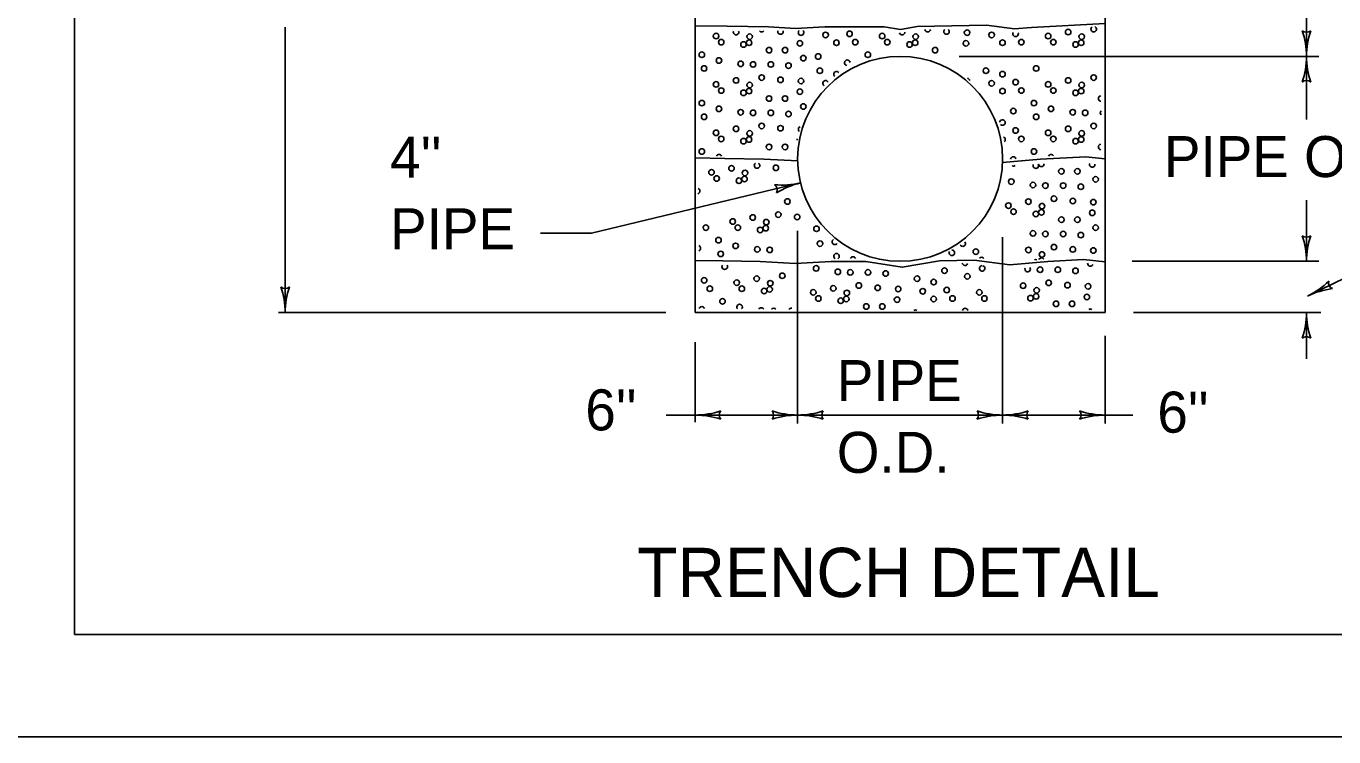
# Model space of a CAD drawing. Extents: x 997.6 to 1036.9, y 998.9 to 1022.6.
# Drawn here: x 1006.76 to 1013.14, y 1000 to 1003.47 of the extents above; entities that cross this region are included whole.
import ezdxf

# ---------------------------------------------------------------- set-up
doc = ezdxf.new("R2010")
doc.units = 0
for name, color, linetype in [('Level 1', 7, 'Continuous'), ('Level 10', 7, 'Continuous'), ('Level 11', 7, 'Continuous'), ('Level 14', 7, 'Continuous')]:
    doc.layers.add(name, color=color, linetype=linetype)

msp = doc.modelspace()

# ---------------------------------------------------------------- linework, layer by layer
at = {"layer": 'Level 1'}
for p, q in [((1010.0281, 1005.6736), (1010.0281, 1002.0701)), ((1012.0281, 1005.6736), (1012.0281, 1002.0701)), ((1013.0104, 1004.4834), (1013.0104, 1003.3201)), ((1008.0278, 1003.462), (1008.0278, 1002.0701)), ((1013.0707, 1003.3201), (1011.3167, 1003.3201)), ((1013.0104, 1003.3201), (1013.0104, 1003.0118)), ((1010.542, 1002.703), (1009.5231, 1002.4576)), ((1013.0104, 1002.6182), (1013.0104, 1002.3201)), ((1009.2731, 1002.4576), (1009.5231, 1002.4576)), ((1010.5281, 1002.4688), (1010.5281, 1001.5284)), ((1011.5281, 1002.4387), (1011.5281, 1001.5284)), ((1013.0707, 1002.3201), (1012.1598, 1002.3201)), ((1013.0158, 1002.1508), (1013.2653, 1002.2715)), ((1009.8844, 1002.0701), (1007.9956, 1002.0701)), ((1012.0281, 1002.0701), (1010.0281, 1002.0701)), ((1013.0807, 1002.0701), (1012.1662, 1002.0701)), ((1013.0104, 1002.0701), (1013.0104, 1001.8447)), ((1012.0281, 1001.9565), (1012.0281, 1001.5284)), ((1010.0281, 1001.9264), (1010.0281, 1001.536)), ((1010.5281, 1001.5701), (1009.8872, 1001.5701)), ((1011.5281, 1001.5701), (1010.5281, 1001.5701)), ((1012.1627, 1001.5701), (1011.5281, 1001.5701))]:
    msp.add_line(p, q, dxfattribs=at)
for points in [[(1010.0281, 1003.4699), (1010.1836, 1003.4671), (1010.386, 1003.4637), (1010.5172, 1003.4565), (1010.6608, 1003.4642), (1010.9505, 1003.4642), (1011.0303, 1003.4516), (1011.111, 1003.4654), (1011.4493, 1003.4718), (1011.5862, 1003.4547), (1011.6686, 1003.4616), (1012.0281, 1003.4808)], [(1010.0281, 1002.8247), (1010.1723, 1002.8221), (1010.3628, 1002.8188), (1010.5282, 1002.8098)], [(1011.5277, 1002.8022), (1011.7133, 1002.8179), (1011.9344, 1002.8297), (1012.0281, 1002.8204)], [(1010.0281, 1002.3246), (1010.1636, 1002.3222), (1010.3448, 1002.3191), (1010.5167, 1002.3097), (1010.6917, 1002.3191), (1010.8604, 1002.3191), (1011.0385, 1002.2909), (1011.2197, 1002.3222), (1011.3885, 1002.3253), (1011.5635, 1002.3034), (1011.7478, 1002.3191), (1011.9228, 1002.3284), (1012.0281, 1002.3179)]]:
    msp.add_lwpolyline(points, dxfattribs=at)
for centre, radius in [((1010.1302, 1003.4192), 0.0135), ((1010.2938, 1003.4163), 0.0135), ((1010.6643, 1003.4247), 0.0135), ((1010.7813, 1003.4303), 0.0135), ((1010.9402, 1003.4192), 0.0135), ((1011.1038, 1003.4163), 0.0135), ((1011.3546, 1003.4358), 0.0135), ((1011.4743, 1003.4247), 0.0135), ((1011.7502, 1003.4192), 0.0135), ((1011.8477, 1003.4387), 0.0135), ((1011.9138, 1003.4163), 0.0135), ((1010.1552, 1003.3893), 0.0135), ((1010.264, 1003.3782), 0.0135), ((1010.2911, 1003.3866), 0.0135), ((1010.3886, 1003.3503), 0.0135), ((1010.4666, 1003.3503), 0.0135), ((1010.539, 1003.3837), 0.0135), ((1010.7173, 1003.3866), 0.0135), ((1010.8092, 1003.3893), 0.0135), ((1010.9652, 1003.3893), 0.0135), ((1011.074, 1003.3782), 0.0135), ((1011.1011, 1003.3866), 0.0135), ((1011.1986, 1003.3503), 0.0135), ((1011.349, 1003.3837), 0.0135), ((1011.5273, 1003.3866), 0.0135), ((1011.6192, 1003.3893), 0.0135), ((1011.7752, 1003.3893), 0.0135), ((1011.884, 1003.3782), 0.0135), ((1011.9111, 1003.3866), 0.0135), ((1010.0606, 1003.3281), 0.0135), ((1010.1441, 1003.3002), 0.0135), ((1010.25, 1003.2835), 0.0135), ((1010.3106, 1003.2807), 0.0135), ((1010.397, 1003.2807), 0.0135), ((1010.4833, 1003.2751), 0.0135), ((1011.0281, 1002.8201), 0.5), ((1010.5557, 1003.3113), 0.0135), ((1010.6282, 1003.3197), 0.0135), ((1010.8706, 1003.3281), 0.0135), ((1010.0717, 1003.2612), 0.0135), ((1010.3523, 1003.2166), 0.0135), ((1010.6365, 1003.25), 0.0135), ((1011.4465, 1003.25), 0.0135), ((1011.5273, 1003.2333), 0.0135), ((1011.6917, 1003.2612), 0.0135), ((1011.9723, 1003.2166), 0.0135), ((1010.1302, 1003.1832), 0.0135), ((1010.1552, 1003.1533), 0.0135), ((1010.2277, 1003.2027), 0.0135), ((1010.2911, 1003.1506), 0.0135), ((1010.2938, 1003.1803), 0.0135), ((1010.4443, 1003.2055), 0.0135), ((1010.539, 1003.1477), 0.0135), ((1010.5446, 1003.1998), 0.0135), ((1011.4743, 1003.1887), 0.0135), ((1011.5273, 1003.1506), 0.0135), ((1011.5913, 1003.1943), 0.0135), ((1011.6192, 1003.1533), 0.0135), ((1011.7502, 1003.1832), 0.0135), ((1011.7752, 1003.1533), 0.0135), ((1011.8477, 1003.2027), 0.0135), ((1011.9111, 1003.1506), 0.0135), ((1011.9138, 1003.1803), 0.0135), ((1010.0606, 1003.0921), 0.0135), ((1010.264, 1003.1422), 0.0135), ((1010.3886, 1003.1143), 0.0135), ((1010.4666, 1003.1143), 0.0135), ((1011.6806, 1003.0921), 0.0135), ((1011.884, 1003.1422), 0.0135), ((1010.0717, 1003.0252), 0.0135), ((1010.1441, 1003.0642), 0.0135), ((1010.25, 1003.0475), 0.0135), ((1010.3106, 1003.0447), 0.0135), ((1010.397, 1003.0447), 0.0135), ((1010.4833, 1003.0391), 0.0135), ((1010.5557, 1003.0753), 0.0135), ((1011.5802, 1003.0531), 0.0135), ((1011.6917, 1003.0252), 0.0135), ((1011.7641, 1003.0642), 0.0135), ((1011.87, 1003.0475), 0.0135), ((1011.9306, 1003.0447), 0.0135), ((1010.2277, 1002.9667), 0.0135), ((1010.3523, 1002.9806), 0.0135), ((1010.4443, 1002.9695), 0.0135), ((1011.5913, 1002.9583), 0.0135), ((1011.8477, 1002.9667), 0.0135), ((1011.9723, 1002.9806), 0.0135), ((1010.1302, 1002.9472), 0.0135), ((1010.1552, 1002.9173), 0.0135), ((1010.264, 1002.9062), 0.0135), ((1010.2911, 1002.9146), 0.0135), ((1010.2938, 1002.9443), 0.0135), ((1011.6192, 1002.9173), 0.0135), ((1011.7502, 1002.9472), 0.0135), ((1011.7752, 1002.9173), 0.0135), ((1011.884, 1002.9062), 0.0135), ((1011.9111, 1002.9146), 0.0135), ((1011.9138, 1002.9443), 0.0135), ((1010.0606, 1002.8561), 0.0135), ((1010.3886, 1002.8783), 0.0135), ((1010.4666, 1002.8783), 0.0135), ((1011.6806, 1002.8561), 0.0135), ((1010.2053, 1002.7737), 0.0135), ((1010.4219, 1002.7765), 0.0135), ((1010.1078, 1002.7542), 0.0135), ((1010.1328, 1002.7243), 0.0135), ((1010.2416, 1002.7132), 0.0135), ((1010.2687, 1002.7216), 0.0135), ((1010.2714, 1002.7513), 0.0135), ((1011.5702, 1002.7091), 0.0135), ((1011.8147, 1002.7593), 0.0135), ((1011.8927, 1002.7593), 0.0135), ((1011.9818, 1002.7203), 0.0135), ((1011.6761, 1002.6924), 0.0135), ((1011.7367, 1002.6896), 0.0135), ((1011.8231, 1002.6896), 0.0135), ((1011.9094, 1002.684), 0.0135), ((1010.4781, 1002.6119), 0.0135), ((1011.5563, 1002.5921), 0.0135), ((1011.6538, 1002.6116), 0.0135), ((1011.7199, 1002.5893), 0.0135), ((1011.7784, 1002.6255), 0.0135), ((1011.8704, 1002.6144), 0.0135), ((1011.9707, 1002.6088), 0.0135), ((1010.2114, 1002.5144), 0.0135), ((1010.3089, 1002.5339), 0.0135), ((1010.375, 1002.5115), 0.0135), ((1010.4335, 1002.5478), 0.0135), ((1010.5255, 1002.5366), 0.0135), ((1011.5813, 1002.5623), 0.0135), ((1011.6901, 1002.5511), 0.0135), ((1011.7172, 1002.5595), 0.0135), ((1011.8147, 1002.5233), 0.0135), ((1011.8927, 1002.5233), 0.0135), ((1011.9651, 1002.5566), 0.0135), ((1010.0804, 1002.4845), 0.0135), ((1010.2364, 1002.4845), 0.0135), ((1010.3451, 1002.4734), 0.0135), ((1010.3723, 1002.4818), 0.0135), ((1010.6201, 1002.4789), 0.0135), ((1011.6761, 1002.4564), 0.0135), ((1011.7367, 1002.4536), 0.0135), ((1011.8231, 1002.4536), 0.0135), ((1011.9094, 1002.448), 0.0135), ((1011.9818, 1002.4843), 0.0135), ((1010.1418, 1002.4233), 0.0135), ((1010.2253, 1002.3954), 0.0135), ((1010.6369, 1002.4065), 0.0135), ((1011.7784, 1002.3895), 0.0135), ((1010.1529, 1002.3564), 0.0135), ((1010.3311, 1002.3786), 0.0135), ((1010.3918, 1002.3759), 0.0135), ((1011.3974, 1002.3673), 0.0135), ((1011.6538, 1002.3756), 0.0135), ((1011.7199, 1002.3533), 0.0135), ((1011.8704, 1002.3784), 0.0135), ((1011.9707, 1002.3728), 0.0135), ((1010.7241, 1002.269), 0.0135), ((1010.7847, 1002.2662), 0.0135), ((1010.8711, 1002.2662), 0.0135), ((1010.9574, 1002.2606), 0.0135), ((1011.2443, 1002.2746), 0.0135), ((1011.7108, 1002.2791), 0.0135), ((1011.7971, 1002.2791), 0.0135), ((1011.8835, 1002.2735), 0.0135), ((1010.0719, 1002.2273), 0.0135), ((1010.2308, 1002.2162), 0.0135), ((1010.3283, 1002.2357), 0.0135), ((1010.3944, 1002.2133), 0.0135), ((1010.4529, 1002.2496), 0.0135), ((1010.8264, 1002.2021), 0.0135), ((1010.9184, 1002.191), 0.0135), ((1011.1106, 1002.2355), 0.0135), ((1011.1914, 1002.2188), 0.0135), ((1011.3558, 1002.2467), 0.0135), ((1011.6279, 1002.2011), 0.0135), ((1011.7525, 1002.215), 0.0135), ((1011.8445, 1002.2039), 0.0135), ((1011.9448, 1002.1983), 0.0135), ((1010.0998, 1002.1863), 0.0135), ((1010.1612, 1002.1251), 0.0135), ((1010.2558, 1002.1863), 0.0135), ((1010.3646, 1002.1752), 0.0135), ((1010.3917, 1002.1836), 0.0135), ((1010.6043, 1002.1687), 0.0135), ((1010.6293, 1002.1388), 0.0135), ((1010.7018, 1002.1882), 0.0135), ((1010.7381, 1002.1277), 0.0135), ((1010.7652, 1002.1361), 0.0135), ((1010.7679, 1002.1658), 0.0135), ((1011.0131, 1002.1332), 0.0135), ((1011.0187, 1002.1853), 0.0135), ((1011.1384, 1002.1742), 0.0135), ((1011.1914, 1002.1361), 0.0135), ((1011.2554, 1002.1798), 0.0135), ((1011.2833, 1002.1388), 0.0135), ((1011.4143, 1002.1687), 0.0135), ((1011.4393, 1002.1388), 0.0135), ((1011.6641, 1002.1406), 0.0135), ((1011.6913, 1002.149), 0.0135), ((1011.694, 1002.1788), 0.0135), ((1011.9391, 1002.1461), 0.0135), ((1010.8627, 1002.0998), 0.0135), ((1010.9407, 1002.0998), 0.0135), ((1011.7888, 1002.1128), 0.0135), ((1011.8668, 1002.1128), 0.0135)]:
    msp.add_circle(centre, radius, dxfattribs=at)
for centre, radius, start, end in [((1010.2277, 1003.4387), 0.0135, 159.12812, 21.7255), ((1010.3523, 1003.4526), 0.0135, 216.74395, 324.10967), ((1010.4443, 1003.4415), 0.0135, 164.20418, 16.64944), ((1010.5446, 1003.4358), 0.0135, 131.86927, 48.98435), ((1011.0377, 1003.4387), 0.0135, 198.18378, 0.43609), ((1011.1623, 1003.4526), 0.0135, 188.63739, 352.61391), ((1011.2543, 1003.4415), 0.0135, 131.53161, 49.71969), ((1011.5913, 1003.4303), 0.0135, 153.66782, 22.45533), ((1011.9723, 1003.4526), 0.0135, 121.36592, 67.69683), ((1013.0105, 1003.4687), 0.0313, 228.7746, 310.89129), ((1012.6195, 1003.3201), 0.3909, 0, 18.66878), ((1013.4014, 1003.3201), 0.3909, 161.34716, 179.99389), ((1010.7702, 1003.2891), 0.0135, 5.62206, 258.49925), ((1012.6195, 1003.3201), 0.3909, 341.34716, 359.99389), ((1013.4014, 1003.3201), 0.3909, 179.98778, 180), ((1012.6195, 1003.3201), 0.3909, 359.98778, 0), ((1013.4014, 1003.3201), 0.3909, 180, 198.66878), ((1010.7173, 1003.2333), 0.0135, 33.23493, 230.88638), ((1010.6643, 1003.1887), 0.0135, 22.87266, 241.24865), ((1011.3546, 1003.1998), 0.0135, 9.22834, 84.60718), ((1013.0104, 1003.1714), 0.0313, 48.7746, 130.89129), ((1012.0086, 1003.1143), 0.0135, 93.20874, 266.79126), ((1012.017, 1003.0447), 0.0135, 132.38283, 227.61717), ((1010.5446, 1002.9638), 0.0135, 110.59987, 224.75128), ((1011.5273, 1002.9973), 0.0135, 226.59874, 175.32512), ((1010.539, 1002.9117), 0.0135, 151.22949, 184.12167), ((1011.5273, 1002.9146), 0.0135, 308.63453, 65.6155), ((1010.1441, 1002.8282), 0.0135, 20.73346, 155.37136), ((1011.7641, 1002.8282), 0.0135, 27.80607, 160.89466), ((1012.0086, 1002.8783), 0.0135, 93.20874, 266.79126), ((1010.3299, 1002.7876), 0.0135, 120.19154, 56.55436), ((1011.5802, 1002.8171), 0.0135, 15.14762, 173.55312), ((1011.5813, 1002.7983), 0.0135, 237.92741, 308.41572), ((1011.6901, 1002.7871), 0.0135, 156.60959, 29.73354), ((1011.7172, 1002.7955), 0.0135, 186.56754, 359.77558), ((1011.9651, 1002.7926), 0.0135, 156.26751, 9.12334), ((1010.0382, 1002.6631), 0.0135, 281.03823, 70.72901), ((1010.4505, 1003.0831), 0.3909, 264.88949, 283.53623), ((1010.3975, 1002.6682), 0.0313, 332.31693, 54.43363), ((1010.6335, 1002.3229), 0.3909, 103.54234, 122.21112), ((1010.6335, 1002.3229), 0.3909, 103.53011, 103.54234), ((1010.0414, 1002.3843), 0.0135, 286.80624, 66.55138), ((1010.7094, 1002.4149), 0.0135, 121.6913, 326.26587), ((1011.3334, 1002.4063), 0.0135, 205.6325, 38.03561), ((1013.0105, 1002.4687), 0.0313, 228.7746, 310.89129), ((1012.6195, 1002.3201), 0.3909, 0, 18.66878), ((1013.4014, 1002.3201), 0.3909, 161.34716, 179.99389), ((1010.7176, 1002.3451), 0.0135, 296.38028, 244.57036), ((1010.7985, 1002.3285), 0.0135, 22.61982, 158.33082), ((1011.2804, 1002.3616), 0.0135, 154.38692, 89.28119), ((1011.4253, 1002.3263), 0.0135, 33.78488, 134.31051), ((1011.7172, 1002.3235), 0.0135, 30.22826, 158.63026), ((1010.1723, 1002.2942), 0.0135, 145.42064, 30.76524), ((1010.6182, 1002.2857), 0.0135, 92.64725, 87.35275), ((1011.3447, 1002.3136), 0.0135, 187.27414, 340.20767), ((1011.4282, 1002.2857), 0.0135, 89.81647, 74.51995), ((1011.6501, 1002.2819), 0.0135, 157.14771, 34.9326), ((1011.6901, 1002.3151), 0.0135, 68.17907, 120.67945), ((1011.9559, 1002.3098), 0.0135, 175.6175, 340.75556), ((1012.6195, 1002.3201), 0.3909, 359.98778, 0), ((1012.8455, 1002.5026), 0.3909, 295.82549, 314.49428), ((1013.1497, 1002.2155), 0.0313, 164.60009, 246.71679), ((1008.0279, 1002.2187), 0.0313, 228.7746, 310.89129), ((1007.6369, 1002.0701), 0.3909, 0, 18.66878), ((1008.4188, 1002.0701), 0.3909, 161.34716, 179.99389), ((1012.8455, 1002.5026), 0.3909, 295.81327, 295.82549), ((1013.1861, 1001.7989), 0.3909, 97.17265, 115.81938), ((1010.0608, 1002.0861), 0.0135, 14.03966, 164.87023), ((1010.2447, 1002.0972), 0.0135, 315.16285, 223.74703), ((1010.3506, 1002.0805), 0.0135, 27.06867, 151.84121), ((1010.4112, 1002.0777), 0.0135, 38.05611, 140.85377), ((1010.4976, 1002.0777), 0.0135, 83.59448, 145.17391), ((1011.1023, 1002.0692), 0.0135, 60.43263, 119.56737), ((1011.3447, 1002.0776), 0.0135, 14.57628, 165.42372), ((1011.9559, 1002.0738), 0.0135, 56.94237, 123.59757), ((1007.6369, 1002.0701), 0.3909, 359.98778, 0), ((1012.6195, 1002.0701), 0.3909, 341.34716, 359.99389), ((1013.4014, 1002.0701), 0.3909, 179.98778, 180), ((1013.4014, 1002.0701), 0.3909, 180, 198.66878), ((1013.0104, 1001.9214), 0.0313, 48.7746, 130.89129), ((1010.0281, 1001.961), 0.3909, 269.98778, 270), ((1010.0281, 1001.961), 0.3909, 270, 288.66878), ((1010.0281, 1001.1791), 0.3909, 71.34716, 89.99389), ((1010.1767, 1001.57), 0.0313, 138.7746, 220.89129), ((1010.3794, 1001.5701), 0.0313, 318.7746, 40.89129), ((1010.5281, 1001.1791), 0.3909, 90, 108.66878), ((1010.5281, 1001.961), 0.3909, 251.34716, 269.99389), ((1010.5281, 1001.961), 0.3909, 269.98778, 270), ((1010.5281, 1001.961), 0.3909, 270, 288.66878), ((1010.5281, 1001.1791), 0.3909, 71.34716, 89.99389), ((1010.5281, 1001.1791), 0.3909, 89.98778, 90), ((1010.6767, 1001.57), 0.0313, 138.7746, 220.89129), ((1011.3794, 1001.5701), 0.0313, 318.7746, 40.89129), ((1011.5281, 1001.1791), 0.3909, 90, 108.66878), ((1011.5281, 1001.961), 0.3909, 251.34716, 269.99389), ((1011.5281, 1001.961), 0.3909, 269.98778, 270), ((1011.5281, 1001.961), 0.3909, 270, 288.66878), ((1011.5281, 1001.1791), 0.3909, 89.98778, 90), ((1011.5281, 1001.1791), 0.3909, 71.34716, 89.99389), ((1011.6767, 1001.57), 0.0313, 138.7746, 220.89129), ((1011.8794, 1001.5701), 0.0313, 318.7746, 40.89129), ((1012.0281, 1001.1791), 0.3909, 90, 108.66878), ((1012.0281, 1001.961), 0.3909, 251.34716, 269.99389), ((1012.0281, 1001.1791), 0.3909, 89.98778, 90)]:
    msp.add_arc(centre, radius, start, end, dxfattribs=at)
at = {"layer": 'Level 10'}
for p in [(1007, 1021.5), (1035.5, 1000.5)]:
    msp.add_line(p, (1007, 1000.5), dxfattribs=at)
at = {"layer": 'Level 11'}
msp.add_lwpolyline([(1007, 1000.5), (1035.5, 1000.5), (1035.5, 1021.5), (1007, 1021.5)], close=True, dxfattribs=at)
at = {"layer": 'Level 14'}
msp.add_line((1036, 1000), (1000, 1000), dxfattribs=at)

# ---------------------------------------------------------------- texts
at = {"layer": 'Level 1'}
for s, height, p in [("4''", 0.2, (1008.54, 1002.7288)), ('PIPE O.D.', 0.2, (1012.3148, 1002.7312)), ('PIPE', 0.2, (1008.54, 1002.3788)), ('PIPE', 0.2, (1010.7192, 1001.6382)), ("6''", 0.2, (1009.4922, 1001.4953)), ("6''", 0.2, (1012.2827, 1001.4842)), ('O.D.', 0.2, (1010.7192, 1001.2882)), ('TRENCH DETAIL', 0.24, (1009.7458, 1000.6823))]:
    msp.add_text(s, height=height, dxfattribs=at).set_placement(p)

doc.saveas('drawing.dxf')
